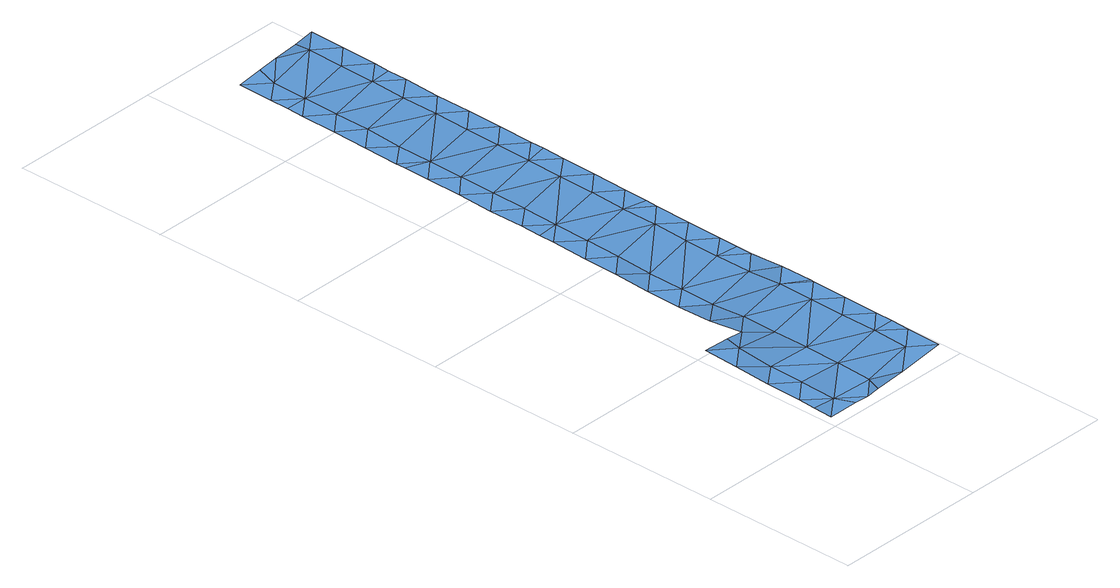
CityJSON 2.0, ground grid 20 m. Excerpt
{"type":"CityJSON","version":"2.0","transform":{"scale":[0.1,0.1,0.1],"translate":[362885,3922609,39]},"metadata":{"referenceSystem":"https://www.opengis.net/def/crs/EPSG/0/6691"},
"CityObjects":{
"waterbody1":{"type":"WaterBody","attributes":{"name":"9","class":"1140","function":"1","WaterBodyRiverFloodingRiskAttribute.description":"5","WaterBodyRiverFloodingRiskAttribute.rankOrg":"1","WaterBodyRiverFloodingRiskAttribute.adminType":"2","WaterBodyRiverFloodingRiskAttribute.scale":"L1"},"geometry":[{"type":"MultiSurface","lod":"1","boundaries":[[[0,1,2]],[[1,0,3]],[[4,5,6]],[[7,6,5]],[[6,7,8]],[[6,8,9]],[[6,9,10]],[[6,10,11]],[[12,11,10]],[[13,14,12]],[[15,16,14]],[[16,15,17]],[[18,19,20]],[[21,18,20]],[[18,21,22]],[[23,24,25]],[[26,27,25]],[[28,29,30]],[[31,32,33]],[[9,34,35]],[[9,36,34]],[[37,38,39]],[[40,38,37]],[[40,41,38]],[[42,43,44]],[[45,43,42]],[[46,45,42]],[[46,47,45]],[[48,49,47]],[[48,47,46]],[[46,50,51]],[[46,51,48]],[[48,51,52]],[[51,53,52]],[[54,55,51]],[[51,55,56]],[[51,56,53]],[[53,56,41]],[[53,41,40]],[[53,40,57]],[[57,40,37]],[[2,57,37]],[[2,37,58]],[[39,58,37]],[[58,39,59]],[[58,59,8]],[[59,36,8]],[[28,30,34]],[[34,30,35]],[[30,60,35]],[[20,15,61]],[[60,10,35]],[[60,13,10]],[[60,15,13]],[[15,60,61]],[[62,61,63]],[[63,64,62]],[[64,65,62]],[[62,21,61]],[[21,62,66]],[[66,62,67]],[[68,67,62]],[[65,68,62]],[[32,64,63]],[[32,63,33]],[[61,33,63]],[[30,33,60]],[[33,30,31]],[[29,31,30]],[[23,69,70]],[[69,23,71]],[[72,71,23]],[[27,72,23]],[[72,27,73]],[[74,73,27]],[[75,54,50]],[[75,50,76]],[[75,76,77]],[[77,76,78]],[[78,76,42]],[[79,78,42]],[[80,78,79]],[[78,80,81]],[[81,80,82]],[[82,80,83]],[[83,84,85]],[[86,87,88]],[[88,87,72]],[[72,87,89]],[[89,87,90]],[[90,87,91]],[[90,91,92]],[[92,91,84]],[[92,84,80]],[[89,93,71]],[[89,94,93]],[[89,95,94]],[[96,95,90]],[[93,69,71]],[[70,24,23]],[[25,27,23]],[[73,97,72]],[[27,26,74]],[[60,33,61]],[[52,98,49]],[[98,52,99]],[[57,99,52]],[[57,100,99]],[[100,2,1]],[[50,54,51]],[[76,50,46]],[[42,76,46]],[[79,42,44]],[[77,78,81]],[[85,91,86]],[[72,97,88]],[[71,72,89]],[[89,90,95]],[[87,86,91]],[[90,92,96]],[[85,84,91]],[[83,80,84]],[[92,101,96]],[[48,52,49]],[[52,53,57]],[[2,100,57]],[[0,2,58]],[[7,0,58]],[[0,7,102]],[[102,3,0]],[[5,102,7]],[[7,58,8]],[[9,8,36]],[[9,35,10]],[[4,6,11]],[[13,12,10]],[[13,15,14]],[[17,15,20]],[[19,17,20]],[[21,20,61]],[[22,21,66]],[[92,80,103]],[[92,103,101]],[[103,104,101]],[[103,80,79]],[[103,79,104]],[[79,44,104]]]}]}
},
"vertices":[
[152,310,16],[181,332,16],[153,356,16],[181,307,16],[179,198,20],[180,240,19],[151,217,20],[152,263,16],[95,264,0],[94,218,5],[150,171,20],[179,194,20],[178,147,20],[149,125,20],[177,101,20],[149,78,20],[177,78,20],[177,55,19],[119,10,11],[176,9,19],[148,32,19],[91,33,4],[80,10,7],[161,910,21],[164,933,17],[133,934,13],[108,934,10],[105,911,5],[43,196,9],[9,196,10],[37,173,10],[8,150,9],[7,104,7],[36,126,7],[65,195,8],[93,172,5],[66,242,2],[96,357,0],[68,380,2],[68,334,0],[97,403,2],[69,426,2],[156,587,19],[185,592,19],[185,610,19],[185,563,18],[156,541,18],[184,517,18],[155,494,18],[183,471,18],[99,541,4],[98,495,3],[154,448,17],[98,449,2],[70,519,4],[70,493,3],[70,473,3],[154,402,17],[96,310,0],[67,288,0],[93,126,5],[92,79,5],[35,34,5],[35,80,7],[7,58,6],[6,36,6],[63,10,5],[45,11,5],[6,11,5],[189,887,21],[190,933,21],[161,864,20],[104,865,5],[76,889,5],[77,935,5],[71,565,3],[100,588,3],[72,611,4],[100,634,4],[157,633,19],[101,680,4],[72,657,4],[73,691,4],[73,704,4],[102,726,3],[74,750,4],[75,796,5],[103,819,5],[75,842,5],[160,818,20],[159,772,19],[103,773,5],[159,725,19],[189,841,20],[188,820,20],[188,794,20],[187,748,19],[76,865,5],[183,441,17],[182,425,17],[182,378,16],[187,702,19],[180,286,16],[158,679,19],[186,656,19]
]}
